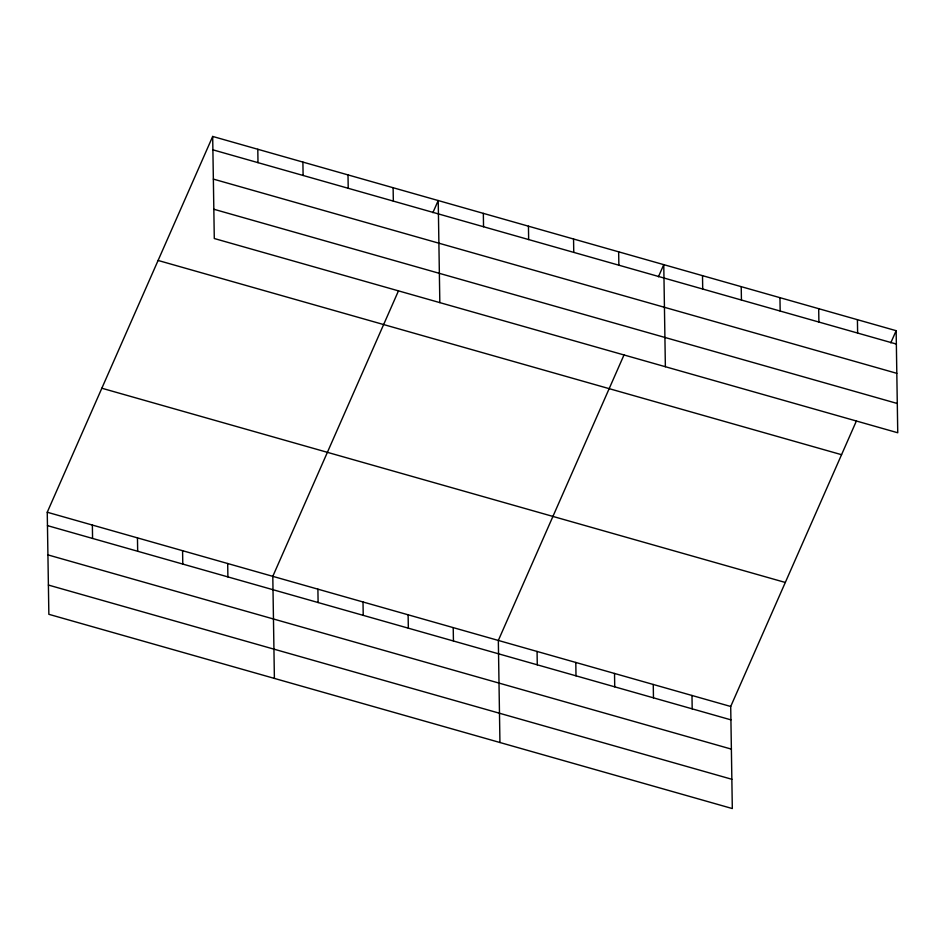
<?xml version="1.0" encoding="UTF-8"?>
<svg xmlns="http://www.w3.org/2000/svg" width="945" height="945" viewBox="0 0 945 945"><rect width="100%" height="100%" fill="white"/><g stroke="black" fill="none" stroke-linecap="round" stroke-linejoin="round"><path stroke-width="1.42" d="M856.394 420.997L730.709 706.482L732.316 808.554L48.856 614.309L47.25 512.237L212.684 136.446L896.143 330.691L897.75 432.763L214.291 238.518L212.684 136.446M398.471 290.859L272.798 576.344L274.393 678.415M432.881 212.672L438.22 200.541L439.827 302.624M624.007 354.954L498.334 640.438L499.94 742.51M658.429 276.779L663.768 264.647L665.374 366.719M890.804 342.822L896.143 330.691M212.897 149.83L896.356 344.063M213.357 179.101L896.817 373.334M213.83 209.247L897.289 403.491M158.087 260.454L841.558 454.699M101.847 388.23L785.307 582.463M47.25 512.237L730.709 706.482M47.463 525.621L730.922 719.854M47.923 554.892L731.383 749.125M48.396 585.049L731.855 779.282M857.422 319.682L857.623 333.053M818.689 308.672L818.902 322.056M779.956 297.663L780.168 311.047M741.223 286.654L741.435 300.037M702.501 275.656L702.714 289.028M691.988 695.473L692.189 708.856M653.255 684.464L653.467 697.847M618.656 251.831L618.869 265.202M614.522 673.454L614.734 686.838M573.556 239.002L573.757 252.386M575.8 662.457L576.001 675.829M537.067 651.448L537.28 664.819M528.444 226.186L528.657 239.569M483.332 213.369L483.545 226.741M453.222 627.622L453.435 640.993M408.122 614.793L408.334 628.177M393.12 187.724L393.333 201.108M363.01 601.977L363.223 615.36M348.008 174.908L348.221 188.291M317.898 589.16L318.111 602.544M302.896 162.091L303.109 175.463M257.796 149.263L257.997 162.646M227.686 563.515L227.899 576.899M182.574 550.699L182.787 564.082M137.462 537.882L137.675 551.254M92.362 525.066L92.575 538.437"/></g></svg>
